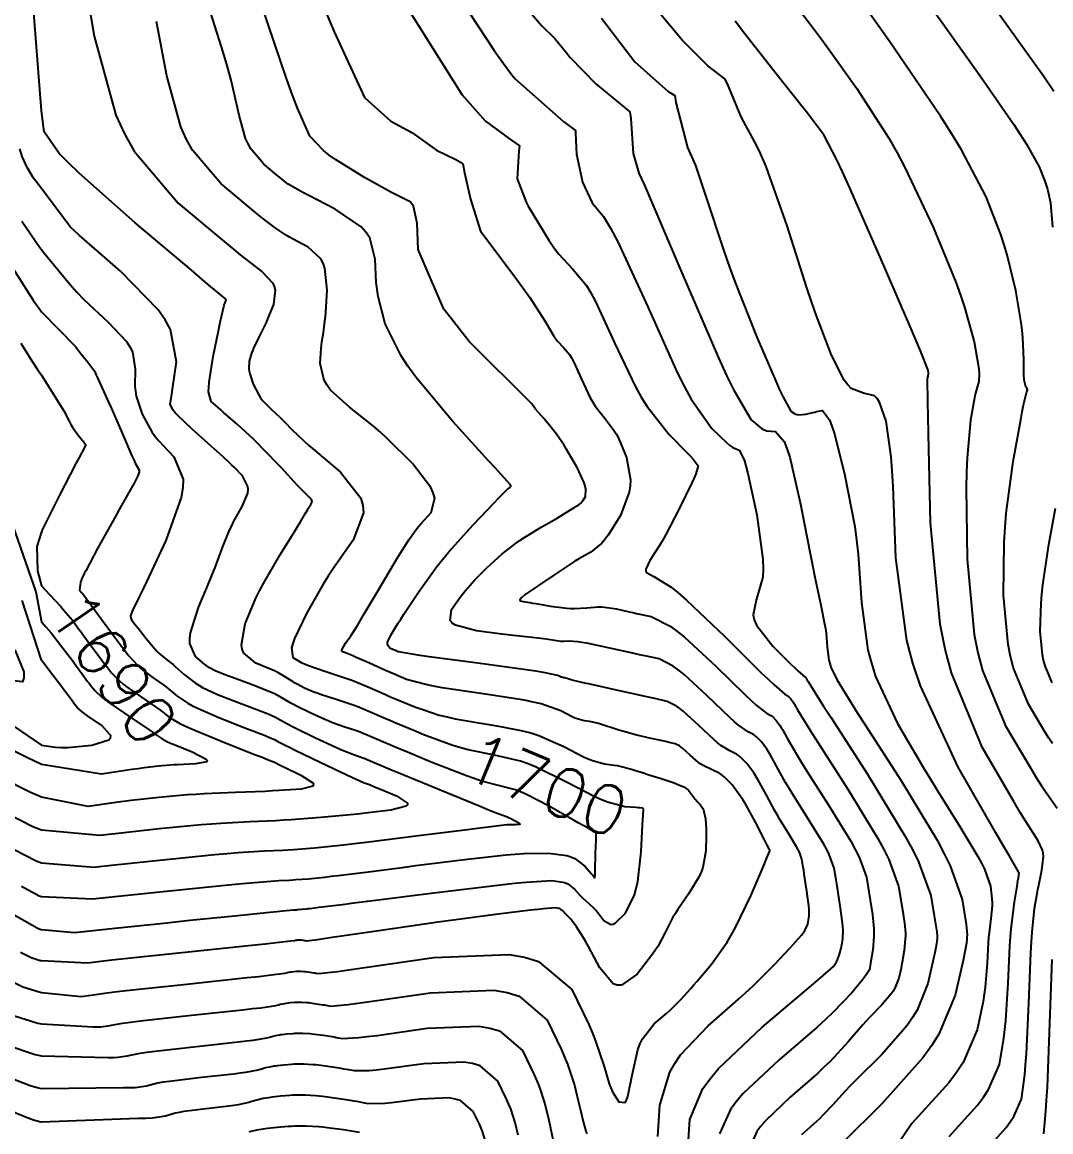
# Model space of a CAD drawing. Header units: metres. Extents: x 837476 to 838477, y 1189012 to 1191014.
# Drawn here: x 837998.5 to 838078.3, y 1190123.7 to 1190209.8 of the extents above; entities that cross this region are included whole.
import ezdxf

# ---------------------------------------------------------------- set-up
doc = ezdxf.new("R2010")
doc.units = ezdxf.units.M
doc.header["$LTSCALE"] = 0.3
doc.layers.add('COTAS 10', color=1, linetype='Continuous')
doc.layers.add('COTAS INT', color=252, linetype='Continuous')
doc.styles.get("Standard").update_dxf_attribs({"font": 'simplex.shx'})

msp = doc.modelspace()

# ---------------------------------------------------------------- linework, layer by layer
at = {"layer": 'COTAS 10'}
for points in [[(838020.323, 1190214.755), (838022.708, 1190208.994), (838025.063, 1190203.902), (838027.114, 1190202.077), (838028.735, 1190201.202), (838030.655, 1190199.838), (838032.169, 1190199.113), (838032.695, 1190198.784), (838032.827, 1190198.06), (838033.288, 1190196.018), (838034.071, 1190193.547), (838034.431, 1190193.068), (838036.895, 1190189.796), (838037.429, 1190189.057), (838037.899, 1190188.39), (838039.057, 1190186.585), (838039.731, 1190185.458), (838039.894, 1190185.218), (838040.048, 1190185.009), (838040.519, 1190184.516), (838040.979, 1190183.966), (838041.125, 1190183.722), (838041.279, 1190183.437), (838041.904, 1190182.074), (838042.591, 1190180.624), (838042.785, 1190180.285), (838042.98, 1190179.972), (838043.697, 1190179.064), (838044.403, 1190178.144), (838044.591, 1190177.824), (838044.775, 1190177.474), (838045.413, 1190175.974), (838045.715, 1190174.262), (838045.687, 1190173.779), (838045.611, 1190173.291), (838044.934, 1190171.5), (838043.978, 1190169.957), (838043.726, 1190169.627), (838043.479, 1190169.338), (838042.633, 1190168.647), (838041.699, 1190168.119), (838041.397, 1190167.934), (838041.077, 1190167.731), (838039.763, 1190166.859), (838038.583, 1190166.054), (838038.347, 1190165.895), (838038.15, 1190165.762), (838037.767, 1190165.511), (838037.614, 1190165.409), (838037.562, 1190165.37), (838037.507, 1190165.327), (838037.275, 1190165.134), (838037.133, 1190164.947), (838037.135, 1190164.909), (838037.154, 1190164.876), (838037.371, 1190164.804), (838037.901, 1190164.73), (838038.118, 1190164.696), (838038.366, 1190164.656), (838039.512, 1190164.462), (838040.761, 1190164.3), (838041.074, 1190164.281), (838041.371, 1190164.272), (838042.325, 1190164.334), (838043.199, 1190164.4), (838043.447, 1190164.395), (838043.697, 1190164.379), (838044.62, 1190164.238), (838045.603, 1190164.022), (838045.891, 1190163.959), (838046.186, 1190163.894), (838047.31, 1190163.65), (838048.792, 1190162.907), (838049.313, 1190162.528), (838049.882, 1190162.074), (838052.336, 1190159.809), (838054.621, 1190157.574), (838055.083, 1190157.138), (838055.471, 1190156.782), (838056.257, 1190156.159), (838056.558, 1190156.009), (838056.64, 1190155.952), (838056.721, 1190155.888), (838057.011, 1190155.598), (838057.315, 1190155.183), (838057.406, 1190155.041), (838057.5, 1190154.885), (838057.862, 1190154.224), (838058.583, 1190152.985), (838058.903, 1190152.465), (838059.276, 1190151.87), (838061.057, 1190149.082), (838062.802, 1190146.216), (838063.151, 1190145.571), (838063.443, 1190144.99), (838064.013, 1190143.428), (838064.202, 1190142.289), (838064.304, 1190141.661), (838064.481, 1190140.533), (838064.59, 1190139.427), (838064.598, 1190139.128), (838064.596, 1190138.831), (838064.505, 1190137.783), (838064.371, 1190136.92), (838064.341, 1190136.739), (838064.315, 1190136.584), (838064.244, 1190136.236), (838064.007, 1190135.853), (838063.874, 1190135.676), (838063.713, 1190135.469), (838062.891, 1190134.462), (838061.411, 1190132.932), (838060.835, 1190132.394), (838060.187, 1190131.806), (838057.247, 1190129.271), (838054.464, 1190126.651), (838053.915, 1190126.01), (838053.462, 1190125.405), (838052.625, 1190123.528)], [(837997.883, 1190140.514), (837999.247, 1190139.746), (837999.538, 1190139.575), (837999.605, 1190139.537), (837999.665, 1190139.503), (837999.834, 1190139.416), (837999.979, 1190139.37), (838000, 1190139.366), (838002.56, 1190139.146), (838005.712, 1190139.478), (838009.514, 1190139.875), (838011.525, 1190140.085), (838014.988, 1190140.445), (838017.728, 1190140.726), (838018.271, 1190140.781), (838018.719, 1190140.825), (838019.556, 1190140.899), (838019.79, 1190140.909), (838019.859, 1190140.913), (838019.929, 1190140.918), (838020.195, 1190140.938), (838020.568, 1190140.975), (838020.705, 1190140.991), (838020.856, 1190141.009), (838021.526, 1190141.093), (838023.359, 1190141.325), (838024.245, 1190141.437), (838025.293, 1190141.569), (838030.444, 1190142.217), (838035.633, 1190142.84), (838036.706, 1190142.956), (838037.622, 1190143.047), (838039.614, 1190143.173), (838040.467, 1190143.051), (838040.665, 1190142.986), (838040.845, 1190142.908), (838041.356, 1190142.513), (838041.767, 1190142.052), (838041.884, 1190141.932), (838042.004, 1190141.816), (838042.448, 1190141.421), (838042.907, 1190140.988), (838043.037, 1190140.847), (838043.167, 1190140.698), (838043.643, 1190140.082), (838044.193, 1190139.758), (838044.369, 1190139.793), (838044.556, 1190139.881), (838045.317, 1190140.646), (838046.01, 1190142.054), (838046.154, 1190142.547), (838046.276, 1190143.085), (838046.543, 1190145.402), (838046.648, 1190147.502), (838046.668, 1190147.903), (838046.683, 1190148.226), (838046.708, 1190148.742), (838046.706, 1190148.749), (838046.705, 1190148.751), (838046.696, 1190148.76), (838046.686, 1190148.767), (838046.683, 1190148.769), (838046.679, 1190148.771), (838046.663, 1190148.777), (838046.439, 1190148.799), (838046.304, 1190148.81), (838046.138, 1190148.825), (838045.274, 1190148.897), (838043.931, 1190149.243), (838043.462, 1190149.429), (838042.952, 1190149.655), (838040.758, 1190150.798), (838038.397, 1190151.973), (838037.781, 1190152.219), (838037.181, 1190152.43), (838035.149, 1190152.906), (838033.128, 1190153.303), (838032.535, 1190153.465), (838031.926, 1190153.649), (838029.607, 1190154.502), (838029.075, 1190154.724), (838027.502, 1190155.379), (838027.028, 1190155.579), (838026.602, 1190155.76), (838025.458, 1190156.258), (838024.542, 1190156.637), (838024.259, 1190156.743), (838023.963, 1190156.849), (838022.791, 1190157.236), (838021.664, 1190157.606), (838021.397, 1190157.701), (838021.149, 1190157.794), (838020.419, 1190158.102), (838019.835, 1190158.404), (838019.68, 1190158.493), (838019.529, 1190158.583), (838019.006, 1190158.928), (838018.338, 1190159.314), (838018.095, 1190159.43), (838017.827, 1190159.551), (838016.647, 1190160.022), (838015.701, 1190160.796), (838015.58, 1190161.108), (838015.52, 1190161.462), (838015.812, 1190163.092), (838016.643, 1190165.066), (838016.923, 1190165.637), (838017.225, 1190166.218), (838018.494, 1190168.406), (838019.66, 1190170.279), (838019.896, 1190170.662), (838020.095, 1190170.987), (838020.5, 1190171.669), (838020.662, 1190171.952), (838020.707, 1190172.025), (838020.752, 1190172.096), (838020.916, 1190172.333), (838021, 1190172.552), (838020.995, 1190172.611), (838020.978, 1190172.67), (838020.815, 1190172.876), (838020.33, 1190173.352), (838020.111, 1190173.581), (838019.854, 1190173.851), (838018.62, 1190175.174), (838017.196, 1190176.666), (838016.82, 1190177.042), (838016.452, 1190177.402), (838015.189, 1190178.569), (838014.143, 1190179.488), (838013.913, 1190179.691), (838013.707, 1190179.872), (838013.177, 1190180.343), (838012.98, 1190181.074), (838012.984, 1190181.419), (838013.014, 1190181.826), (838013.336, 1190183.812), (838013.747, 1190185.81), (838013.833, 1190186.225), (838013.907, 1190186.58), (838014.074, 1190187.363), (838014.152, 1190187.691), (838014.17, 1190187.759), (838014.186, 1190187.817), (838014.23, 1190187.945), (838014.264, 1190188.014), (838014.282, 1190188.056), (838014.315, 1190188.138), (838014.326, 1190188.219), (838014.32, 1190188.24), (838014.311, 1190188.26), (838014.25, 1190188.325), (838013.13, 1190189.263), (838012.453, 1190189.833), (838011.617, 1190190.537), (838007.276, 1190194.201), (838002.92, 1190198.044), (838002.075, 1190198.86), (838001.387, 1190199.57), (838000.205, 1190201.24), (838000, 1190202.89), (837999.317, 1190211.863)], [(838070.437, 1190123.315), (838072.635, 1190125.751), (838073.091, 1190126.368), (838073.48, 1190126.962), (838074.331, 1190128.899), (838074.689, 1190130.948), (838074.766, 1190131.611), (838074.835, 1190132.316), (838075.004, 1190135.211), (838075.148, 1190138.1), (838075.2, 1190138.802), (838075.257, 1190139.461), (838075.507, 1190141.489), (838075.735, 1190142.901), (838075.778, 1190143.172), (838075.813, 1190143.391), (838075.866, 1190143.75), (838075.857, 1190143.775), (838075.847, 1190143.795), (838075.819, 1190143.84), (838075.083, 1190145.116), (838074.63, 1190145.901), (838074.07, 1190146.875), (838071.148, 1190151.953), (838068.201, 1190158.278), (838067.624, 1190160.038), (838067.152, 1190161.801), (838066.31, 1190168.199), (838066.094, 1190173.732), (838066.016, 1190174.95), (838065.93, 1190176.031), (838065.554, 1190178.802), (838065.025, 1190180.283), (838064.843, 1190180.551), (838064.645, 1190180.758), (838063.801, 1190180.99), (838062.841, 1190181.338), (838062.571, 1190181.617), (838062.298, 1190181.976), (838061.297, 1190183.93), (838060.152, 1190186.97), (838059.789, 1190188.013), (838059.406, 1190189.143), (838057.858, 1190193.951), (838056.234, 1190198.568), (838055.803, 1190199.578), (838055.55, 1190200.114), (838054.288, 1190202.408), (838053.234, 1190204.977), (838053.037, 1190205.372), (838051.72, 1190206.36), (838049.746, 1190208.336), (838046.954, 1190211.705)], [(838078.568, 1190204.391), (838077.75, 1190205.563), (838073.674, 1190211.261)], [(837997.76, 1190170.774), (837999.561, 1190165.558), (838000, 1190163.247), (838000.35, 1190162.86), (838000.553, 1190162.62), (838000.759, 1190162.373), (838001.511, 1190161.415), (838002.223, 1190160.468), (838002.402, 1190160.228), (838002.574, 1190159.997), (838003.13, 1190159.244), (838003.591, 1190158.619), (838003.704, 1190158.469), (838003.809, 1190158.329), (838004.135, 1190157.906), (838004.724, 1190157.376), (838004.996, 1190157.168), (838005.315, 1190156.934), (838006.861, 1190155.867), (838008.374, 1190154.849), (838008.672, 1190154.646), (838008.918, 1190154.477), (838009.371, 1190154.151), (838009.797, 1190153.934), (838010.025, 1190153.834), (838010.301, 1190153.716), (838011.697, 1190153.147), (838012.776, 1190152.588), (838012.852, 1190152.477), (838012.831, 1190152.386), (838011.951, 1190152.213), (838010.594, 1190152.159), (838010.273, 1190152.143), (838009.975, 1190152.125), (838009.094, 1190152.055), (838007.971, 1190151.912), (838007.521, 1190151.849), (838007.01, 1190151.775), (838004.662, 1190151.423), (838000, 1190152.184), (837998.868, 1190152.71), (837996.403, 1190153.939)], [(838037.008, 1190123.408), (838036.769, 1190124.403), (838036.421, 1190125.453), (838036.283, 1190125.792), (838036.128, 1190126.15), (838035.418, 1190127.618), (838034.034, 1190128.799), (838033.454, 1190128.977), (838032.788, 1190129.09), (838029.67, 1190128.964), (838026.61, 1190128.544), (838025.98, 1190128.473), (838025.445, 1190128.421), (838024.296, 1190128.399), (838023.68, 1190128.513), (838023.48, 1190128.547), (838023.268, 1190128.583), (838022.398, 1190128.721), (838021.509, 1190128.841), (838021.285, 1190128.865), (838021.07, 1190128.885), (838020.374, 1190128.924), (838019.75, 1190128.922), (838019.58, 1190128.917), (838019.412, 1190128.909), (838018.816, 1190128.861), (838018.289, 1190128.799), (838018.164, 1190128.782), (838018.047, 1190128.765), (838017.703, 1190128.705), (838017.388, 1190128.631), (838017.291, 1190128.605), (838017.189, 1190128.577), (838016.783, 1190128.456), (838015.849, 1190128.286), (838015.414, 1190128.227), (838014.901, 1190128.162), (838012.414, 1190127.885), (838009.942, 1190127.594), (838009.44, 1190127.52), (838009.016, 1190127.45), (838008.146, 1190127.224), (838007.271, 1190127.095), (838006.845, 1190127.086), (838006.339, 1190127.088), (838000, 1190127.017), (837999.772, 1190127.067), (837999.134, 1190127.242), (837996.65, 1190128.192)]]:
    msp.add_lwpolyline(points, dxfattribs=at)
at = {"layer": 'COTAS INT'}
for points in [[(838003.131, 1190214.328), (838004.1, 1190208.666), (838005.779, 1190202.551), (838006.441, 1190201.096), (838007.189, 1190199.743), (838010.603, 1190195.717), (838014.019, 1190192.86), (838014.769, 1190192.245), (838015.434, 1190191.705), (838017.127, 1190190.392), (838017.954, 1190189.508), (838018.073, 1190189.239), (838018.145, 1190188.959), (838018.007, 1190187.863), (838017.557, 1190186.756), (838017.432, 1190186.469), (838017.308, 1190186.192), (838016.857, 1190185.262), (838016.47, 1190184.457), (838016.386, 1190184.257), (838016.312, 1190184.068), (838016.126, 1190183.469), (838016.101, 1190182.869), (838016.127, 1190182.679), (838016.168, 1190182.479), (838016.436, 1190181.668), (838016.869, 1190180.837), (838017.014, 1190180.624), (838017.17, 1190180.419), (838017.822, 1190179.737), (838018.514, 1190179.107), (838018.695, 1190178.934), (838018.871, 1190178.762), (838019.469, 1190178.144), (838020.387, 1190177.265), (838020.765, 1190176.927), (838021.197, 1190176.549), (838023.204, 1190174.846), (838024.788, 1190172.84), (838024.953, 1190172.272), (838025, 1190171.699), (838024.182, 1190169.581), (838022.658, 1190167.396), (838022.26, 1190166.78), (838021.872, 1190166.16), (838020.559, 1190163.88), (838019.639, 1190161.951), (838019.5, 1190161.552), (838019.412, 1190161.212), (838019.509, 1190160.471), (838020.16, 1190160.087), (838020.42, 1190159.971), (838020.715, 1190159.851), (838022.072, 1190159.386), (838023.555, 1190158.896), (838023.93, 1190158.761), (838024.29, 1190158.626), (838025.461, 1190158.142), (838026.65, 1190157.617), (838027.022, 1190157.458), (838027.411, 1190157.292), (838028.97, 1190156.639), (838029.756, 1190156.379), (838030.872, 1190156.009), (838031.478, 1190155.857), (838032.119, 1190155.714), (838034.719, 1190155.282), (838035.629, 1190155.113), (838037.329, 1190154.794), (838037.975, 1190154.617), (838038.589, 1190154.421), (838040.53, 1190153.561), (838042.065, 1190152.762), (838042.423, 1190152.604), (838042.75, 1190152.473), (838043.69, 1190152.231), (838044.451, 1190152.133), (838044.665, 1190152.093), (838044.882, 1190152.048), (838045.678, 1190151.837), (838046.54, 1190151.571), (838046.797, 1190151.49), (838047.062, 1190151.406), (838048.088, 1190151.078), (838049.014, 1190150.768), (838049.216, 1190150.696), (838049.395, 1190150.629), (838049.846, 1190150.436), (838050.128, 1190150.243), (838050.201, 1190150.177), (838050.272, 1190150.105), (838050.509, 1190149.796), (838050.736, 1190149.474), (838050.801, 1190149.393), (838050.866, 1190149.317), (838051.107, 1190149.071), (838051.322, 1190148.766), (838051.37, 1190148.652), (838051.414, 1190148.525), (838051.531, 1190147.958), (838051.588, 1190147.182), (838051.593, 1190146.923), (838051.594, 1190146.645), (838051.559, 1190145.482), (838051.318, 1190144.191), (838051.189, 1190143.833), (838051.032, 1190143.474), (838050.241, 1190142.175), (838049.375, 1190140.926), (838049.171, 1190140.598), (838048.982, 1190140.278), (838048.431, 1190139.19), (838047.82, 1190138.056), (838047.594, 1190137.707), (838047.342, 1190137.344), (838046.228, 1190135.909), (838045.007, 1190135.052), (838044.688, 1190135.053), (838044.377, 1190135.158), (838043.326, 1190136.397), (838042.444, 1190138.049), (838042.24, 1190138.414), (838042.054, 1190138.739), (838041.528, 1190139.577), (838041.168, 1190140.064), (838041.086, 1190140.168), (838041.012, 1190140.258), (838040.81, 1190140.47), (838040.663, 1190140.601), (838040.624, 1190140.64), (838040.585, 1190140.68), (838040.449, 1190140.832), (838040.28, 1190140.963), (838040.22, 1190140.989), (838040.155, 1190141.01), (838039.872, 1190141.05), (838038.967, 1190140.978), (838038.509, 1190140.928), (838037.961, 1190140.866), (838035.232, 1190140.532), (838031.774, 1190140.079), (838030.765, 1190139.94), (838029.734, 1190139.796), (838025.827, 1190139.229), (838022.555, 1190138.746), (838021.925, 1190138.655), (838021.414, 1190138.583), (838020.564, 1190138.476), (838020.483, 1190138.491), (838020.457, 1190138.495), (838020.429, 1190138.5), (838020.315, 1190138.518), (838020.198, 1190138.534), (838020.169, 1190138.537), (838020.141, 1190138.54), (838020.049, 1190138.545), (838019.967, 1190138.545), (838019.923, 1190138.543), (838019.845, 1190138.537), (838019.775, 1190138.528), (838019.743, 1190138.524), (838019.698, 1190138.516), (838019.657, 1190138.506), (838019.644, 1190138.503), (838019.631, 1190138.499), (838019.577, 1190138.483), (838018.212, 1190138.331), (838017.371, 1190138.242), (838016.33, 1190138.131), (838010.899, 1190137.561), (838005.461, 1190136.984), (838004.415, 1190136.87), (838003.568, 1190136.774), (838000, 1190136.93), (837999.897, 1190136.948), (837999.197, 1190137.171), (837998.378, 1190137.591)], [(838078.443, 1190153.792), (838078.168, 1190154.224), (838077.87, 1190154.705), (838076.601, 1190156.851), (838075.44, 1190159.647), (838075.209, 1190160.538), (838075.017, 1190161.48), (838074.654, 1190165.302), (838074.705, 1190169.419), (838074.774, 1190170.545), (838074.868, 1190171.667), (838075.406, 1190175.67), (838075.989, 1190178.902), (838076.11, 1190179.537), (838076.214, 1190180.06), (838076.446, 1190181.01), (838076.511, 1190181.212), (838076.509, 1190181.264), (838076.5, 1190181.314), (838076.394, 1190181.477), (838076.272, 1190181.889), (838076.251, 1190182.096), (838076.236, 1190182.342), (838076.231, 1190183.567), (838076.156, 1190185.294), (838076.098, 1190185.857), (838076.022, 1190186.458), (838075.613, 1190188.935), (838074.947, 1190191.704), (838074.709, 1190192.488), (838074.448, 1190193.28), (838073.315, 1190196.203), (838071.388, 1190199.857), (838070.627, 1190201.109), (838069.767, 1190202.465), (838065.839, 1190208.231), (838062.072, 1190213.527)], [(838047.84, 1190123.318), (838047.994, 1190125.743), (838048.775, 1190128.312), (838049.146, 1190128.988), (838049.585, 1190129.65), (838051.727, 1190131.913), (838054.088, 1190133.957), (838054.664, 1190134.481), (838055.206, 1190134.987), (838056.882, 1190136.659), (838058.091, 1190137.953), (838058.338, 1190138.22), (838058.548, 1190138.448), (838058.99, 1190138.94), (838059.183, 1190139.213), (838059.236, 1190139.302), (838059.289, 1190139.397), (838059.477, 1190139.789), (838059.579, 1190140.442), (838059.578, 1190140.701), (838059.564, 1190140.995), (838059.405, 1190142.341), (838059.198, 1190143.678), (838059.153, 1190143.966), (838059.113, 1190144.219), (838059.013, 1190144.838), (838058.819, 1190145.367), (838058.721, 1190145.564), (838058.602, 1190145.782), (838058.011, 1190146.753), (838057.302, 1190147.904), (838057.109, 1190148.236), (838056.917, 1190148.573), (838056.238, 1190149.84), (838055.602, 1190151.003), (838055.437, 1190151.276), (838055.277, 1190151.528), (838054.742, 1190152.256), (838054.233, 1190152.766), (838054.089, 1190152.879), (838053.945, 1190152.98), (838053.417, 1190153.243), (838052.722, 1190153.654), (838052.473, 1190153.849), (838052.2, 1190154.078), (838051.008, 1190155.196), (838049.809, 1190156.302), (838049.531, 1190156.524), (838049.277, 1190156.709), (838048.553, 1190157.072), (838047.604, 1190157.28), (838047.208, 1190157.367), (838046.753, 1190157.467), (838044.629, 1190157.937), (838042.58, 1190158.394), (838042.173, 1190158.486), (838041.835, 1190158.564), (838041.193, 1190158.721), (838041.018, 1190158.777), (838040.974, 1190158.791), (838040.933, 1190158.804), (838040.804, 1190158.844), (838040.691, 1190158.874), (838040.661, 1190158.88), (838040.63, 1190158.886), (838040.523, 1190158.9), (838040.39, 1190158.934), (838040.343, 1190158.952), (838040.292, 1190158.975), (838040.075, 1190159.088), (838038.973, 1190159.318), (838038.365, 1190159.413), (838037.625, 1190159.523), (838033.859, 1190160.035), (838030.1, 1190160.537), (838029.366, 1190160.64), (838028.764, 1190160.727), (838027.695, 1190160.912), (838027.47, 1190161.008), (838027.4, 1190161.038), (838027.327, 1190161.071), (838027.032, 1190161.202), (838026.852, 1190161.443), (838026.85, 1190161.545), (838026.869, 1190161.662), (838027.11, 1190162.21), (838027.668, 1190163.114), (838027.886, 1190163.455), (838028.132, 1190163.835), (838029.251, 1190165.536), (838030.695, 1190167.528), (838031.146, 1190168.093), (838031.619, 1190168.663), (838033.51, 1190170.766), (838035.156, 1190172.494), (838035.473, 1190172.827), (838035.73, 1190173.096), (838036.161, 1190173.542), (838036.214, 1190173.582), (838036.234, 1190173.595), (838036.255, 1190173.609), (838036.351, 1190173.666), (838036.426, 1190173.735), (838036.434, 1190173.756), (838036.437, 1190173.778), (838036.402, 1190173.866), (838035.674, 1190174.676), (838035.24, 1190175.153), (838034.706, 1190175.741), (838031.936, 1190178.779), (838029.044, 1190182.227), (838028.433, 1190183.073), (838027.904, 1190183.872), (838026.677, 1190186.368), (838026.138, 1190188.469), (838026.043, 1190189.02), (838025.971, 1190189.557), (838025.907, 1190191.384), (838025.484, 1190193.035), (838025.187, 1190193.46), (838024.811, 1190193.872), (838022.802, 1190195.247), (838020.711, 1190196.328), (838020.283, 1190196.555), (838019.922, 1190196.751), (838019.161, 1190197.194), (838018.667, 1190197.578), (838018.472, 1190197.735), (838018.253, 1190197.915), (838017.256, 1190198.749), (838016.259, 1190199.925), (838016.04, 1190200.32), (838015.847, 1190200.745), (838015.357, 1190202.531), (838014.718, 1190205.27), (838014.431, 1190206.296), (838014.096, 1190207.438), (838012.49, 1190212.531)], [(838031.911, 1190212.486), (838035.13, 1190207.562), (838035.849, 1190206.539), (838036.494, 1190205.664), (838036.767, 1190205.355), (838040.53, 1190202.013), (838041.451, 1190201.354), (838041.451, 1190201.157), (838041.517, 1190199.51), (838041.978, 1190197.336), (838042.745, 1190195.737), (838043.624, 1190194.686), (838044.165, 1190193.78), (838044.736, 1190192.725), (838047.049, 1190187.679), (838049.336, 1190182.571), (838049.891, 1190181.477), (838050.412, 1190180.521), (838052.012, 1190178.227), (838053.177, 1190177.124), (838053.424, 1190176.92), (838053.639, 1190176.759), (838054.145, 1190176.543), (838054.532, 1190175.818), (838054.672, 1190175.336), (838054.827, 1190174.733), (838055.506, 1190171.538), (838055.976, 1190168.11), (838055.998, 1190167.359), (838055.974, 1190166.695), (838055.499, 1190165.014), (838055.218, 1190163.771), (838055.316, 1190163.383), (838055.49, 1190162.976), (838056.755, 1190161.346), (838058.186, 1190159.931), (838058.465, 1190159.658), (838058.694, 1190159.438), (838059.098, 1190159.074), (838059.171, 1190159.038), (838059.19, 1190159.024), (838059.21, 1190159.009), (838059.28, 1190158.939), (838059.353, 1190158.839), (838059.375, 1190158.805), (838059.397, 1190158.767), (838059.485, 1190158.608), (838060.249, 1190157.396), (838060.698, 1190156.695), (838061.25, 1190155.835), (838064.103, 1190151.411), (838067.001, 1190146.65), (838067.582, 1190145.578), (838068.066, 1190144.613), (838069.014, 1190142.018), (838069.28, 1190140.43), (838069.382, 1190139.818), (838069.484, 1190139.195), (838069.511, 1190138.863), (838069.51, 1190138.765), (838069.507, 1190138.663), (838069.467, 1190138.272), (838069.325, 1190137.55), (838069.257, 1190137.24), (838069.177, 1190136.882), (838068.786, 1190135.189), (838067.95, 1190133.126), (838067.589, 1190132.534), (838067.172, 1190131.933), (838065.2, 1190129.687), (838063.197, 1190127.685), (838062.76, 1190127.237), (838062.374, 1190126.836), (838061.406, 1190125.775), (838060.647, 1190124.958), (838060.393, 1190124.71), (838060.12, 1190124.453), (838058.976, 1190123.449)], [(838050.185, 1190122.678), (838050.309, 1190124.635), (838051.335, 1190127.041), (838051.884, 1190127.796), (838052.548, 1190128.59), (838055.903, 1190131.779), (838059.251, 1190134.598), (838059.911, 1190135.158), (838060.455, 1190135.623), (838061.457, 1190136.508), (838061.68, 1190136.813), (838061.734, 1190136.912), (838061.784, 1190137.019), (838061.937, 1190137.457), (838062.056, 1190137.934), (838062.085, 1190138.065), (838062.112, 1190138.195), (838062.193, 1190138.66), (838062.202, 1190139.33), (838062.184, 1190139.589), (838062.156, 1190139.881), (838061.979, 1190141.202), (838061.764, 1190142.582), (838061.712, 1190142.912), (838061.663, 1190143.218), (838061.513, 1190144.133), (838061.131, 1190145.178), (838060.936, 1190145.567), (838060.702, 1190145.999), (838059.534, 1190147.918), (838058.289, 1190149.887), (838058.006, 1190150.351), (838057.75, 1190150.779), (838057.05, 1190152.032), (838056.551, 1190152.944), (838056.421, 1190153.158), (838056.296, 1190153.355), (838055.876, 1190153.927), (838055.477, 1190154.327), (838055.365, 1190154.415), (838055.252, 1190154.495), (838054.837, 1190154.701), (838054.097, 1190155.218), (838053.778, 1190155.493), (838053.41, 1190155.826), (838051.672, 1190157.502), (838049.846, 1190159.188), (838049.422, 1190159.526), (838049.034, 1190159.808), (838047.932, 1190160.361), (838046.814, 1190160.605), (838046.417, 1190160.692), (838045.983, 1190160.788), (838044.097, 1190161.204), (838042.314, 1190161.573), (838041.944, 1190161.639), (838041.628, 1190161.689), (838040.933, 1190161.739), (838040.55, 1190161.714), (838040.431, 1190161.717), (838040.305, 1190161.725), (838039.804, 1190161.79), (838039.176, 1190161.886), (838038.971, 1190161.913), (838038.752, 1190161.941), (838037.848, 1190162.043), (838036.618, 1190162.185), (838036.195, 1190162.236), (838035.735, 1190162.294), (838033.771, 1190162.547), (838032.133, 1190162.976), (838031.878, 1190163.145), (838031.709, 1190163.335), (838031.816, 1190164.2), (838032.497, 1190165.161), (838032.691, 1190165.411), (838032.887, 1190165.654), (838033.612, 1190166.476), (838034.387, 1190167.256), (838034.614, 1190167.474), (838034.846, 1190167.692), (838035.732, 1190168.485), (838036.76, 1190169.29), (838037.083, 1190169.516), (838037.422, 1190169.743), (838038.785, 1190170.575), (838040.029, 1190171.293), (838040.294, 1190171.449), (838040.524, 1190171.586), (838041.068, 1190171.926), (838041.359, 1190172.119), (838041.431, 1190172.164), (838041.497, 1190172.205), (838041.705, 1190172.322), (838041.892, 1190172.476), (838041.947, 1190172.54), (838042.003, 1190172.613), (838042.215, 1190172.955), (838042.253, 1190173.537), (838042.199, 1190173.762), (838042.118, 1190174.014), (838041.591, 1190175.153), (838040.911, 1190176.361), (838040.732, 1190176.656), (838040.558, 1190176.935), (838039.963, 1190177.798), (838039.368, 1190178.555), (838039.194, 1190178.766), (838039.016, 1190178.978), (838038.336, 1190179.748), (838038.047, 1190180.141), (838033.192, 1190184.975), (838031.217, 1190187.483), (838030.077, 1190190.143), (838029.241, 1190192.12), (838029.165, 1190194.172), (838028.877, 1190195.491), (838028.614, 1190195.82), (838027.166, 1190196.545), (838025.08, 1190197.7), (838022.826, 1190199.094), (838022.332, 1190199.452), (838021.898, 1190199.794), (838020.841, 1190200.907), (838019.864, 1190203.087), (838019.481, 1190204.102), (838019.049, 1190205.297), (838017.082, 1190211.101)], [(838058.22, 1190211.467), (838059.844, 1190209.357), (838060.374, 1190208.643), (838060.94, 1190207.872), (838063.278, 1190204.621), (838065.748, 1190200.77), (838066.398, 1190199.622), (838067.033, 1190198.438), (838069.202, 1190193.867), (838070.949, 1190189.579), (838071.318, 1190188.574), (838071.637, 1190187.648), (838072.375, 1190184.962), (838072.68, 1190183.168), (838072.727, 1190182.805), (838072.757, 1190182.5), (838072.729, 1190181.879), (838072.548, 1190181.272), (838072.482, 1190180.976), (838072.409, 1190180.625), (838072.087, 1190178.892), (838071.824, 1190175.963), (838071.787, 1190174.858), (838071.767, 1190173.625), (838071.826, 1190168.108), (838072.381, 1190162.263), (838072.674, 1190160.823), (838073.027, 1190159.461), (838074.803, 1190155.184), (838076.74, 1190151.907), (838077.194, 1190151.175), (838077.612, 1190150.518), (838078.825, 1190148.777)], [(838028.692, 1190210.402), (838032.545, 1190204.277), (838032.628, 1190204.145), (838034.473, 1190202.079), (838036.316, 1190200.695), (838037.106, 1190200.169), (838037.041, 1190199.773), (838036.909, 1190197.6), (838037.614, 1190195.79), (838037.783, 1190195.485), (838039.367, 1190192.833), (838039.751, 1190192.269), (838040.112, 1190191.778), (838041.221, 1190190.619), (838042.302, 1190189.326), (838042.645, 1190188.751), (838043.008, 1190188.081), (838044.476, 1190184.877), (838046.092, 1190181.468), (838046.548, 1190180.669), (838047.007, 1190179.933), (838048.694, 1190177.799), (838050.083, 1190176.375), (838050.354, 1190176.087), (838050.576, 1190175.845), (838050.968, 1190175.351), (838050.787, 1190174.726), (838050.648, 1190174.4), (838050.47, 1190174.009), (838049.507, 1190172.044), (838048.415, 1190169.964), (838048.156, 1190169.5), (838047.916, 1190169.084), (838047.208, 1190167.986), (838046.898, 1190167.323), (838046.91, 1190167.181), (838046.964, 1190167.057), (838047.512, 1190166.76), (838048.854, 1190165.939), (838049.41, 1190165.485), (838050.044, 1190164.932), (838053, 1190162.116), (838055.831, 1190159.321), (838056.388, 1190158.783), (838056.846, 1190158.346), (838057.678, 1190157.617), (838057.864, 1190157.524), (838057.915, 1190157.488), (838057.966, 1190157.448), (838058.145, 1190157.268), (838058.334, 1190157.011), (838058.39, 1190156.923), (838058.449, 1190156.826), (838058.673, 1190156.416), (838059.416, 1190155.19), (838059.801, 1190154.58), (838060.263, 1190153.852), (838062.58, 1190150.247), (838064.901, 1190146.433), (838065.366, 1190145.575), (838065.754, 1190144.802), (838066.513, 1190142.723), (838066.741, 1190141.359), (838066.794, 1190141.037), (838066.843, 1190140.74), (838066.982, 1190139.864), (838067.044, 1190139.102), (838067.043, 1190138.875), (838067.035, 1190138.642), (838066.943, 1190137.743), (838066.795, 1190136.839), (838066.751, 1190136.602), (838066.707, 1190136.371), (838066.538, 1190135.585), (838066.226, 1190134.815), (838066.091, 1190134.594), (838065.936, 1190134.37), (838065.2, 1190133.532), (838064.27, 1190132.567), (838063.992, 1190132.262), (838063.704, 1190131.942), (838062.592, 1190130.649), (838061.193, 1190129.141), (838060.725, 1190128.684), (838060.222, 1190128.211), (838058.111, 1190126.36), (838056.202, 1190124.562), (838055.826, 1190124.123), (838055.515, 1190123.708), (838054.941, 1190122.42)], [(838037.733, 1190210.73), (838038.838, 1190209.479), (838039.833, 1190208.485), (838040.181, 1190208.081), (838040.56, 1190207.622), (838041.028, 1190207.012), (838043.031, 1190204.977), (838045.664, 1190202.803), (838045.73, 1190202.276), (838045.927, 1190199.576), (838046.361, 1190198.055), (838046.767, 1190197.155), (838049.621, 1190190.482), (838052.542, 1190183.713), (838053.172, 1190182.347), (838053.725, 1190181.203), (838055.078, 1190178.908), (838055.884, 1190178.249), (838056.092, 1190178.136), (838056.294, 1190178.054), (838056.966, 1190178.007), (838057.646, 1190177.235), (838057.852, 1190176.695), (838058.065, 1190176.014), (838058.899, 1190172.377), (838059.68, 1190168.403), (838059.859, 1190167.508), (838060.023, 1190166.704), (838060.484, 1190164.544), (838060.777, 1190163.082), (838060.835, 1190162.718), (838060.883, 1190162.371), (838060.974, 1190161.265), (838061.104, 1190160.278), (838061.177, 1190160.006), (838061.266, 1190159.734), (838061.721, 1190158.758), (838062.829, 1190156.956), (838063.33, 1190156.165), (838063.915, 1190155.246), (838066.729, 1190150.868), (838069.499, 1190146.296), (838070.056, 1190145.254), (838070.522, 1190144.31), (838071.447, 1190141.71), (838071.708, 1190140.094), (838071.755, 1190139.77), (838071.791, 1190139.5), (838071.833, 1190138.97), (838071.807, 1190138.761), (838071.801, 1190138.693), (838071.796, 1190138.62), (838071.781, 1190138.322), (838071.64, 1190137.502), (838071.556, 1190137.1), (838071.452, 1190136.623), (838070.911, 1190134.268), (838069.628, 1190131.242), (838069.056, 1190130.342), (838068.389, 1190129.415), (838065.201, 1190125.841), (838062.124, 1190122.802)], [(838069.15, 1190210.76), (838069.934, 1190209.664), (838072.893, 1190205.507), (838075.45, 1190201.815), (838075.98, 1190201.012), (838076.433, 1190200.304), (838077.429, 1190198.54), (838077.865, 1190197.415), (838077.965, 1190197.111), (838078.056, 1190196.809), (838078.313, 1190195.744), (838078.45, 1190193.857)], [(837997.092, 1190135.68), (837998.561, 1190134.926), (837999.816, 1190134.526), (838000, 1190134.493), (838003.081, 1190134.188), (838003.272, 1190134.192), (838003.666, 1190134.25), (838004.93, 1190134.443), (838005.671, 1190134.532), (838006.581, 1190134.637), (838011.278, 1190135.142), (838015.973, 1190135.639), (838016.882, 1190135.738), (838017.621, 1190135.82), (838018.879, 1190135.977), (838019.02, 1190136.019), (838019.056, 1190136.028), (838019.09, 1190136.037), (838019.199, 1190136.063), (838019.319, 1190136.084), (838019.36, 1190136.09), (838019.404, 1190136.096), (838019.587, 1190136.118), (838019.795, 1190136.134), (838019.854, 1190136.137), (838019.913, 1190136.139), (838020.13, 1190136.14), (838020.373, 1190136.126), (838020.448, 1190136.119), (838020.526, 1190136.111), (838020.836, 1190136.069), (838021.139, 1190136.021), (838021.213, 1190136.008), (838021.283, 1190135.996), (838021.497, 1190135.957), (838022.985, 1190136.127), (838023.857, 1190136.247), (838024.929, 1190136.398), (838030.461, 1190137.21), (838036.258, 1190137.446), (838037.497, 1190137.235), (838038.576, 1190136.903), (838041.15, 1190134.708), (838042.466, 1190131.994), (838042.753, 1190131.336), (838043.005, 1190130.719), (838043.637, 1190128.829), (838044.067, 1190127.406), (838044.194, 1190127.084), (838044.323, 1190126.792), (838044.817, 1190126), (838045.285, 1190125.961), (838045.399, 1190126.144), (838045.507, 1190126.412), (838045.836, 1190128.081), (838046.273, 1190130.039), (838046.447, 1190130.489), (838046.645, 1190130.899), (838047.552, 1190132.047), (838048.52, 1190132.885), (838048.756, 1190133.1), (838048.978, 1190133.307), (838049.665, 1190133.993), (838050.385, 1190134.792), (838050.627, 1190135.071), (838050.888, 1190135.375), (838051.988, 1190136.679), (838053.199, 1190138.386), (838053.531, 1190138.944), (838053.861, 1190139.539), (838055.039, 1190141.993), (838055.977, 1190144.167), (838056.155, 1190144.585), (838056.298, 1190144.923), (838056.522, 1190145.481), (838056.517, 1190145.514), (838056.516, 1190145.521), (838056.515, 1190145.527), (838056.513, 1190145.542), (838056.508, 1190145.555), (838056.502, 1190145.565), (838056.488, 1190145.589), (838056.315, 1190145.921), (838056.212, 1190146.121), (838056.085, 1190146.368), (838055.427, 1190147.648), (838054.653, 1190149.062), (838054.453, 1190149.394), (838054.258, 1190149.7), (838053.607, 1190150.586), (838052.988, 1190151.205), (838052.814, 1190151.343), (838052.639, 1190151.466), (838051.997, 1190151.785), (838051.348, 1190152.09), (838051.168, 1190152.204), (838050.989, 1190152.33), (838050.344, 1190152.889), (838049.773, 1190153.416), (838049.641, 1190153.522), (838049.519, 1190153.61), (838049.174, 1190153.783), (838048.722, 1190153.882), (838048.533, 1190153.924), (838048.317, 1190153.971), (838047.305, 1190154.195), (838046.197, 1190154.455), (838045.92, 1190154.526), (838045.655, 1190154.596), (838044.807, 1190154.846), (838044.102, 1190155.072), (838043.927, 1190155.127), (838043.762, 1190155.179), (838043.241, 1190155.34), (838042.787, 1190155.461), (838042.663, 1190155.487), (838042.54, 1190155.509), (838042.107, 1190155.566), (838041.57, 1190155.704), (838041.383, 1190155.778), (838041.179, 1190155.868), (838040.303, 1190156.325), (838038.781, 1190156.869), (838038.17, 1190157.015), (838037.477, 1190157.159), (838034.289, 1190157.659), (838031.11, 1190158.126), (838030.422, 1190158.248), (838029.818, 1190158.368), (838028.333, 1190158.776), (838027.321, 1190159.204), (838027.015, 1190159.336), (838026.698, 1190159.475), (838025.463, 1190160.025), (838024.38, 1190160.509), (838024.16, 1190160.606), (838023.973, 1190160.686), (838023.586, 1190160.842), (838023.446, 1190160.89), (838023.416, 1190160.903), (838023.389, 1190160.915), (838023.322, 1190160.954), (838023.312, 1190161.031), (838023.321, 1190161.066), (838023.335, 1190161.107), (838023.43, 1190161.306), (838023.595, 1190161.582), (838023.654, 1190161.671), (838023.719, 1190161.767), (838023.999, 1190162.159), (838024.519, 1190162.958), (838024.734, 1190163.31), (838024.981, 1190163.719), (838026.128, 1190165.667), (838027.314, 1190167.68), (838027.584, 1190168.131), (838027.829, 1190168.534), (838028.503, 1190169.605), (838029.078, 1190170.396), (838029.26, 1190170.623), (838029.453, 1190170.854), (838030.232, 1190171.718), (838030.523, 1190172.841), (838030.409, 1190173.235), (838030.209, 1190173.666), (838028.784, 1190175.522), (838026.833, 1190177.465), (838026.303, 1190177.95), (838025.776, 1190178.413), (838023.911, 1190179.893), (838022.445, 1190181.22), (838022.17, 1190181.586), (838021.953, 1190181.951), (838021.642, 1190183.266), (838021.715, 1190184.436), (838021.74, 1190184.71), (838021.767, 1190184.963), (838021.882, 1190185.696), (838022.004, 1190186.557), (838022.036, 1190186.891), (838022.067, 1190187.266), (838022.172, 1190188.964), (838022.006, 1190190.673), (838021.866, 1190191.054), (838021.685, 1190191.396), (838020.691, 1190192.299), (838019.534, 1190192.919), (838019.25, 1190193.083), (838018.982, 1190193.243), (838018.144, 1190193.793), (838017.05, 1190194.642), (838016.621, 1190194.99), (838016.136, 1190195.388), (838013.929, 1190197.233), (838011.724, 1190199.834), (838011.241, 1190200.708), (838010.813, 1190201.648), (838009.728, 1190205.598), (838008.925, 1190209.799)], [(838043.466, 1190210.06), (838046.059, 1190206.689), (838048.626, 1190204.384), (838049.153, 1190204.055), (838049.219, 1190203.528), (838050.141, 1190200.037), (838050.747, 1190198.638), (838051.527, 1190196.306), (838052.978, 1190191.933), (838053.404, 1190190.739), (838053.842, 1190189.553), (838055.512, 1190185.33), (838056.976, 1190181.91), (838057.282, 1190181.23), (838057.546, 1190180.665), (838058.145, 1190179.588), (838058.517, 1190179.356), (838058.639, 1190179.324), (838058.768, 1190179.306), (838059.304, 1190179.355), (838059.863, 1190179.483), (838060.008, 1190179.514), (838060.149, 1190179.544), (838060.621, 1190179.635), (838061.157, 1190178.911), (838061.338, 1190178.427), (838061.533, 1190177.82), (838062.354, 1190174.6), (838063.108, 1190170.64), (838063.259, 1190169.565), (838063.387, 1190168.5), (838063.642, 1190164.732), (838064.128, 1190161.04), (838064.401, 1190160.022), (838064.733, 1190159.006), (838066.434, 1190155.356), (838068.449, 1190151.916), (838068.98, 1190151.033), (838069.499, 1190150.181), (838071.274, 1190147.354), (838072.673, 1190145.045), (838072.954, 1190144.519), (838073.189, 1190144.043), (838073.656, 1190142.73), (838073.76, 1190141.743), (838073.767, 1190141.471), (838073.763, 1190141.2), (838073.67, 1190140.23), (838073.532, 1190139.111), (838073.5, 1190138.747), (838073.472, 1190138.36), (838073.393, 1190136.766), (838073.237, 1190134.909), (838073.161, 1190134.356), (838073.07, 1190133.785), (838072.621, 1190131.583), (838071.513, 1190129.062), (838071.006, 1190128.29), (838070.414, 1190127.486), (838067.552, 1190124.315), (838064.886, 1190120.397)], [(838073.322, 1190122.315), (838074.857, 1190124.016), (838075.175, 1190124.447), (838075.447, 1190124.862), (838076.041, 1190126.214), (838076.307, 1190128.11), (838076.371, 1190128.867), (838076.432, 1190129.724), (838076.616, 1190133.655), (838076.781, 1190137.571), (838076.828, 1190138.419), (838076.877, 1190139.164), (838077.06, 1190140.999), (838077.264, 1190142.164), (838077.325, 1190142.487), (838077.389, 1190142.809), (838077.637, 1190143.974), (838077.754, 1190145.031), (838077.734, 1190145.286), (838077.692, 1190145.524), (838077.353, 1190146.248), (838076.391, 1190147.738), (838075.956, 1190148.46), (838075.448, 1190149.315), (838073.005, 1190153.518), (838070.614, 1190159.274), (838070.139, 1190161.108), (838069.745, 1190163.046), (838068.997, 1190170.913), (838068.829, 1190177.831), (838068.8, 1190179.17), (838068.779, 1190180.259), (838068.768, 1190182.113), (838068.803, 1190182.299), (838068.811, 1190182.337), (838068.818, 1190182.368), (838068.837, 1190182.433), (838068.84, 1190182.5), (838068.837, 1190182.533), (838068.832, 1190182.572), (838068.799, 1190182.764), (838068.203, 1190184.249), (838067.843, 1190185.104), (838067.399, 1190186.15), (838065.088, 1190191.53), (838062.677, 1190197.02), (838062.168, 1190198.135), (838061.729, 1190199.076), (838060.717, 1190201.011), (838059.809, 1190202.218), (838059.436, 1190202.698), (838059.009, 1190203.243), (838057.025, 1190205.739), (838054.565, 1190208.889), (838053.837, 1190209.845)], [(837998.454, 1190142.722), (837999.823, 1190141.984), (838000, 1190141.928), (838003.958, 1190141.74), (838009.2, 1190142.288), (838014.532, 1190142.831), (838015.618, 1190142.937), (838016.534, 1190143.023), (838018.431, 1190143.174), (838019.259, 1190143.211), (838019.502, 1190143.225), (838019.749, 1190143.24), (838020.69, 1190143.311), (838022.005, 1190143.445), (838022.488, 1190143.5), (838023.024, 1190143.564), (838025.39, 1190143.859), (838028.214, 1190144.221), (838029.037, 1190144.325), (838029.879, 1190144.432), (838033.073, 1190144.835), (838036.052, 1190145.159), (838036.758, 1190145.216), (838037.414, 1190145.259), (838039.356, 1190145.295), (838040.767, 1190145.107), (838041.089, 1190145.008), (838041.38, 1190144.89), (838042.18, 1190144.294), (838042.665, 1190143.712), (838042.758, 1190143.601), (838042.833, 1190143.513), (838042.951, 1190143.378), (838042.959, 1190143.652), (838042.971, 1190144.032), (838043.004, 1190145.129), (838043.029, 1190145.909), (838043.038, 1190146.225), (838043.044, 1190146.435), (838043.05, 1190146.603), (838043.059, 1190146.871), (838042.963, 1190146.925), (838042.902, 1190146.959), (838042.826, 1190147.002), (838042.429, 1190147.223), (838041.655, 1190147.658), (838041.342, 1190147.834), (838040.986, 1190148.036), (838039.343, 1190148.966), (838037.597, 1190149.869), (838037.175, 1190150.053), (838036.781, 1190150.208), (838035.58, 1190150.529), (838034.138, 1190150.892), (838033.591, 1190151.074), (838032.981, 1190151.29), (838030.245, 1190152.365), (838028.418, 1190153.125), (838027.593, 1190153.467), (838027.035, 1190153.7), (838026.554, 1190153.903), (838025.456, 1190154.375), (838024.799, 1190154.646), (838024.596, 1190154.722), (838024.385, 1190154.798), (838023.544, 1190155.076), (838022.583, 1190155.414), (838022.295, 1190155.529), (838021.997, 1190155.652), (838020.844, 1190156.175), (838019.789, 1190156.698), (838019.554, 1190156.821), (838019.344, 1190156.936), (838018.79, 1190157.275), (838018.158, 1190157.617), (838017.898, 1190157.734), (838017.601, 1190157.861), (838016.224, 1190158.398), (838014.829, 1190158.918), (838014.521, 1190159.034), (838014.248, 1190159.137), (838013.543, 1190159.409), (838013.006, 1190159.703), (838012.837, 1190159.819), (838012.66, 1190159.952), (838011.949, 1190160.558), (838011.52, 1190161.569), (838011.521, 1190161.957), (838011.574, 1190162.391), (838012.196, 1190164.348), (838013.067, 1190166.438), (838013.276, 1190166.957), (838013.472, 1190167.449), (838014.065, 1190169.011), (838014.606, 1190170.346), (838014.769, 1190170.696), (838014.937, 1190171.037), (838015.591, 1190172.198), (838016.012, 1190173.231), (838016.034, 1190173.492), (838016.014, 1190173.742), (838015.599, 1190174.553), (838014.954, 1190175.232), (838014.789, 1190175.398), (838014.629, 1190175.555), (838014.103, 1190176.044), (838013.438, 1190176.633), (838013.191, 1190176.852), (838012.918, 1190177.096), (838011.703, 1190178.182), (838010.594, 1190179.233), (838010.387, 1190179.455), (838010.223, 1190179.647), (838009.991, 1190180.09), (838010.097, 1190180.75), (838010.146, 1190181.078), (838010.203, 1190181.469), (838010.48, 1190183.408), (838010.016, 1190185.916), (838009.606, 1190186.666), (838009.074, 1190187.44), (838006.136, 1190190.435), (838002.934, 1190193.228), (838002.235, 1190193.874), (838000, 1190196.852), (837999.378, 1190197.656), (837998.95, 1190198.403), (837998.852, 1190198.59), (837998.764, 1190198.768), (837998.518, 1190199.341), (837998.329, 1190199.927)], [(837998.49, 1190194.308), (837999.88, 1190192.272), (838000, 1190192.116)], [(838000, 1190192.115), (838000.136, 1190191.939), (838002.208, 1190189.434), (838002.76, 1190188.823), (838003.303, 1190188.249), (838005.187, 1190186.473), (838006.617, 1190184.978), (838006.874, 1190184.58), (838007.071, 1190184.189), (838007.279, 1190182.832), (838007.249, 1190181.502), (838007.296, 1190181.127), (838007.366, 1190180.749), (838007.819, 1190179.358), (838008.567, 1190177.99), (838008.823, 1190177.626), (838009.101, 1190177.268), (838010.284, 1190176.027), (838010.993, 1190174.303), (838010.971, 1190173.64), (838010.856, 1190172.896), (838009.654, 1190169.54), (838008.153, 1190166.348), (838007.848, 1190165.708), (838007.592, 1190165.174), (838007.07, 1190164.123), (838006.933, 1190163.792), (838006.919, 1190163.711), (838006.917, 1190163.635), (838006.998, 1190163.398), (838007.264, 1190163.049), (838007.377, 1190162.903), (838007.508, 1190162.735), (838008.127, 1190161.948), (838008.795, 1190161.148), (838008.957, 1190160.972), (838009.11, 1190160.816), (838009.579, 1190160.416), (838010.057, 1190160.058), (838010.215, 1190159.928), (838010.383, 1190159.785), (838011.086, 1190159.158), (838011.952, 1190158.487), (838012.224, 1190158.316), (838012.51, 1190158.152), (838013.659, 1190157.613), (838014.885, 1190157.13), (838015.219, 1190157.001), (838015.55, 1190156.873), (838016.728, 1190156.429), (838017.719, 1190156.043), (838017.932, 1190155.952), (838018.119, 1190155.868), (838018.574, 1190155.622), (838019.159, 1190155.289), (838019.428, 1190155.15), (838019.743, 1190154.991), (838021.269, 1190154.248), (838022.845, 1190153.511), (838023.193, 1190153.356), (838023.502, 1190153.222), (838024.298, 1190152.915), (838024.806, 1190152.748), (838024.934, 1190152.702), (838025.056, 1190152.656), (838025.454, 1190152.492), (838026.506, 1190152.045), (838027.042, 1190151.822), (838027.683, 1190151.555), (838030.882, 1190150.228), (838034.035, 1190148.931), (838034.647, 1190148.682), (838035.147, 1190148.481), (838036.01, 1190148.153), (838036.157, 1190148.113), (838036.206, 1190148.094), (838036.257, 1190148.072), (838036.472, 1190147.961), (838036.705, 1190147.829), (838036.768, 1190147.794), (838036.83, 1190147.759), (838037.052, 1190147.635), (838037.143, 1190147.54), (838037.123, 1190147.523), (838037.083, 1190147.511), (838036.776, 1190147.499), (838036.347, 1190147.502), (838036.23, 1190147.498), (838036.114, 1190147.492), (838035.702, 1190147.453), (838034.466, 1190147.295), (838033.83, 1190147.214), (838033.068, 1190147.116), (838029.254, 1190146.626), (838025.192, 1190146.119), (838024.272, 1190146.01), (838023.442, 1190145.914), (838021.184, 1190145.685), (838019.569, 1190145.563), (838019.144, 1190145.536), (838018.729, 1190145.512), (838017.307, 1190145.45), (838015.233, 1190145.313), (838014.406, 1190145.242), (838013.469, 1190145.157), (838009.173, 1190144.73), (838004.961, 1190144.283), (838004.077, 1190144.186), (838000, 1190144.523), (837999.584, 1190144.666), (837997.941, 1190145.526)], [(837997.602, 1190190.959), (837999.372, 1190188.191), (837999.824, 1190187.541), (838000, 1190187.299), (838002.639, 1190184.61), (838003.124, 1190183.983), (838003.515, 1190183.476), (838004.139, 1190182.653), (838004.232, 1190182.434), (838004.288, 1190182.309), (838004.357, 1190182.156), (838004.716, 1190181.37), (838005.235, 1190180.215), (838005.406, 1190179.83), (838005.588, 1190179.415), (838006.341, 1190177.681), (838007.028, 1190176.118), (838007.168, 1190175.811), (838007.287, 1190175.559), (838007.537, 1190175.103), (838007.596, 1190174.961), (838007.594, 1190174.906), (838007.584, 1190174.845), (838007.485, 1190174.568), (838007.27, 1190174.145), (838007.188, 1190173.993), (838007.095, 1190173.824), (838006.678, 1190173.087), (838006.032, 1190171.948), (838005.795, 1190171.526), (838005.532, 1190171.059), (838004.376, 1190168.989), (838003.44, 1190167.206), (838003.354, 1190167.042), (838003.177, 1190166.651), (838003.046, 1190166.326), (838002.953, 1190165.688), (838003.131, 1190165.498), (838003.171, 1190165.454), (838003.207, 1190165.414), (838003.3, 1190165.301), (838003.558, 1190164.951), (838003.697, 1190164.761), (838003.865, 1190164.531), (838004.719, 1190163.366), (838005.673, 1190162.073), (838005.905, 1190161.763), (838006.124, 1190161.474), (838006.796, 1190160.601), (838007.438, 1190159.891), (838007.637, 1190159.704), (838007.845, 1190159.522), (838008.673, 1190158.9), (838009.496, 1190158.322), (838009.699, 1190158.17), (838009.7, 1190158.168), (838009.895, 1190158.016), (838010.514, 1190157.489), (838011.351, 1190156.922), (838011.683, 1190156.745), (838012.058, 1190156.559), (838013.775, 1190155.817), (838015.522, 1190155.123), (838015.916, 1190154.968), (838016.271, 1190154.829), (838017.233, 1190154.461), (838017.836, 1190154.226), (838017.966, 1190154.17), (838018.08, 1190154.119), (838018.357, 1190153.969), (838018.974, 1190153.642), (838019.301, 1190153.479), (838019.697, 1190153.284), (838021.694, 1190152.321), (838023.693, 1190151.37), (838024.091, 1190151.184), (838024.421, 1190151.031), (838025.051, 1190150.755), (838025.227, 1190150.697), (838025.271, 1190150.681), (838025.314, 1190150.665), (838025.451, 1190150.608), (838025.85, 1190150.439), (838026.057, 1190150.353), (838026.306, 1190150.249), (838027.555, 1190149.732), (838028.413, 1190149.178), (838028.415, 1190149.052), (838028.316, 1190148.937), (838027.107, 1190148.62), (838025.134, 1190148.387), (838024.553, 1190148.326), (838023.957, 1190148.265), (838021.679, 1190148.058), (838019.39, 1190147.886), (838018.787, 1190147.848), (838018.198, 1190147.814), (838016.183, 1190147.725), (838013.931, 1190147.603), (838013.193, 1190147.548), (838012.405, 1190147.483), (838009.147, 1190147.171), (838005.964, 1190146.826), (838005.225, 1190146.74), (838004.547, 1190146.658), (838000, 1190147.08), (837999.346, 1190147.347), (837997.428, 1190148.33)], [(837998.412, 1190184.847), (837998.865, 1190184.11), (837999.311, 1190183.404), (837999.692, 1190182.812), (838000, 1190182.376), (838001.75, 1190179.602), (838002.175, 1190178.758), (838002.295, 1190178.548), (838002.416, 1190178.347), (838002.864, 1190177.708), (838003.23, 1190177.247), (838003.3, 1190177.159), (838003.356, 1190177.088), (838003.446, 1190176.975), (838003.129, 1190176.368), (838002.929, 1190175.986), (838002.68, 1190175.511), (838001.374, 1190173.022), (838000.556, 1190171.369), (838000.059, 1190170.367), (838000, 1190170.233), (837999.658, 1190169.071), (837999.708, 1190167.185), (838000, 1190166.027), (838000.641, 1190165.355), (838001.5, 1190164.431), (838001.7, 1190164.207), (838001.883, 1190163.998), (838002.406, 1190163.358), (838002.89, 1190162.709), (838003.05, 1190162.495), (838003.22, 1190162.264), (838003.924, 1190161.305), (838004.632, 1190160.346), (838004.805, 1190160.116), (838004.966, 1190159.901), (838005.465, 1190159.253), (838006.081, 1190158.634), (838006.316, 1190158.436), (838006.58, 1190158.228), (838007.767, 1190157.383), (838008.935, 1190156.586), (838009.186, 1190156.407), (838009.407, 1190156.247), (838009.943, 1190155.82), (838010.175, 1190155.688), (838010.751, 1190155.357), (838011.143, 1190155.174), (838011.607, 1190154.967), (838013.891, 1190154.02), (838016.159, 1190153.115), (838016.613, 1190152.935), (838016.993, 1190152.784), (838017.737, 1190152.492), (838017.954, 1190152.408), (838018.001, 1190152.388), (838018.042, 1190152.37), (838018.141, 1190152.316), (838018.485, 1190152.139), (838018.68, 1190152.044), (838018.919, 1190151.928), (838020.14, 1190151.341), (838021.056, 1190150.738), (838021.103, 1190150.612), (838021.059, 1190150.504), (838020.152, 1190150.262), (838018.462, 1190150.146), (838017.924, 1190150.117), (838017.357, 1190150.09), (838015.058, 1190150.001), (838012.63, 1190149.893), (838011.981, 1190149.853), (838011.342, 1190149.809), (838009.12, 1190149.613), (838006.968, 1190149.369), (838006.373, 1190149.294), (838005.779, 1190149.216), (838003.637, 1190148.91), (838000, 1190149.633), (837999.107, 1190150.028), (837996.915, 1190151.134)], [(838078.66, 1190172.043), (838078.129, 1190169.046), (838077.691, 1190166.111), (838077.612, 1190165.383), (838077.551, 1190164.691), (838077.483, 1190162.497), (838077.654, 1190160.697), (838077.744, 1190160.253), (838077.852, 1190159.834), (838078.4, 1190158.517)], [(837996.717, 1190155.883), (838000, 1190153.682), (838001.087, 1190153.518), (838001.559, 1190153.498), (838002.045, 1190153.498), (838003.913, 1190153.665), (838005.222, 1190154.082), (838005.355, 1190154.239), (838005.385, 1190154.387), (838005.39, 1190154.414), (838005.283, 1190154.535), (838004.691, 1190155.196), (838003.582, 1190155.953), (838003.36, 1190156.112), (838003.173, 1190156.249), (838002.804, 1190156.559), (838002.652, 1190156.756), (838002.603, 1190156.821), (838002.551, 1190156.891), (838002.335, 1190157.183), (838001.928, 1190157.73), (838001.755, 1190157.961), (838001.556, 1190158.227), (838000.617, 1190159.472), (838000, 1190160.274), (837998.509, 1190164.888)], [(837997.949, 1190161.059), (837998.633, 1190159.351), (837998.647, 1190158.891), (837998.525, 1190158.585), (837996.956, 1190158.77)], [(838078.412, 1190137.038), (838078.228, 1190132.099), (838078.029, 1190127.131), (838077.976, 1190126.122), (838077.925, 1190125.273), (838077.751, 1190123.53)], [(837997.924, 1190132.682), (837999.735, 1190132.104), (838000, 1190132.057), (838004.015, 1190131.822), (838004.335, 1190131.82), (838004.605, 1190131.826), (838005.16, 1190131.908), (838006.292, 1190132.112), (838006.927, 1190132.195), (838007.701, 1190132.289), (838011.656, 1190132.723), (838015.616, 1190133.147), (838016.392, 1190133.234), (838017.031, 1190133.309), (838018.18, 1190133.47), (838018.41, 1190133.538), (838018.467, 1190133.554), (838018.523, 1190133.568), (838018.701, 1190133.611), (838018.895, 1190133.645), (838018.961, 1190133.654), (838019.032, 1190133.664), (838019.33, 1190133.699), (838019.667, 1190133.726), (838019.859, 1190133.734), (838020.212, 1190133.734), (838020.605, 1190133.712), (838020.727, 1190133.701), (838020.854, 1190133.687), (838021.357, 1190133.619), (838021.849, 1190133.541), (838021.969, 1190133.521), (838022.082, 1190133.502), (838022.43, 1190133.438), (838023.805, 1190133.558), (838024.565, 1190133.655), (838025.489, 1190133.78), (838030.198, 1190134.461), (838035.101, 1190134.661), (838036.149, 1190134.482), (838037.062, 1190134.202), (838039.239, 1190132.344), (838040.356, 1190130.036), (838040.6, 1190129.472), (838040.817, 1190128.939), (838041.364, 1190127.287), (838041.688, 1190125.979), (838041.763, 1190125.664), (838041.832, 1190125.37), (838042.028, 1190124.477), (838042.251, 1190123.722), (838042.336, 1190123.514)], [(837997.287, 1190130.437), (837999.512, 1190129.676), (838000, 1190129.575), (838005.177, 1190129.455), (838005.59, 1190129.453), (838005.938, 1190129.461), (838006.653, 1190129.566), (838007.654, 1190129.781), (838008.183, 1190129.858), (838008.822, 1190129.941), (838012.035, 1190130.304), (838015.259, 1190130.655), (838015.903, 1190130.731), (838016.44, 1190130.798), (838017.482, 1190130.963), (838017.799, 1190131.057), (838017.879, 1190131.079), (838017.955, 1190131.099), (838018.202, 1190131.158), (838018.471, 1190131.205), (838018.562, 1190131.218), (838018.66, 1190131.231), (838019.073, 1190131.28), (838019.54, 1190131.317), (838019.671, 1190131.324), (838019.804, 1190131.328), (838020.293, 1190131.329), (838020.838, 1190131.298), (838021.006, 1190131.283), (838021.181, 1190131.264), (838021.878, 1190131.17), (838022.559, 1190131.062), (838022.725, 1190131.034), (838022.881, 1190131.007), (838023.363, 1190130.918), (838024.625, 1190130.99), (838025.273, 1190131.064), (838026.05, 1190131.162), (838029.934, 1190131.712), (838033.945, 1190131.876), (838034.801, 1190131.729), (838035.548, 1190131.5), (838037.329, 1190129.981), (838038.242, 1190128.093), (838038.442, 1190127.632), (838038.619, 1190127.196), (838039.066, 1190125.845), (838039.368, 1190124.595), (838039.453, 1190124.224), (838039.538, 1190123.842), (838039.852, 1190122.372)], [(838034.471, 1190122.961), (838034.223, 1190123.71), (838034.125, 1190123.952), (838034.014, 1190124.208), (838033.507, 1190125.255), (838032.52, 1190126.097), (838032.106, 1190126.224), (838031.631, 1190126.305), (838029.407, 1190126.215), (838027.171, 1190125.926), (838026.688, 1190125.882), (838026.265, 1190125.853), (838025.228, 1190125.88), (838024.479, 1190126.018), (838024.236, 1190126.06), (838023.978, 1190126.103), (838022.919, 1190126.271), (838021.837, 1190126.417), (838021.564, 1190126.447), (838021.302, 1190126.471), (838020.456, 1190126.519), (838019.696, 1190126.517), (838019.489, 1190126.51), (838019.284, 1190126.5), (838018.559, 1190126.442), (838017.917, 1190126.367), (838017.765, 1190126.346), (838017.623, 1190126.326), (838017.204, 1190126.252), (838016.821, 1190126.162), (838016.702, 1190126.13), (838016.578, 1190126.096), (838016.085, 1190125.949), (838015.258, 1190125.775), (838014.924, 1190125.723), (838014.544, 1190125.67), (838012.793, 1190125.466), (838011.062, 1190125.246), (838010.696, 1190125.183), (838010.378, 1190125.12), (838009.64, 1190124.882), (838008.604, 1190124.729), (838008.1, 1190124.718), (838007.501, 1190124.721), (838000, 1190124.417), (837999.948, 1190124.425), (837999.381, 1190124.594), (837998.756, 1190124.807), (837996.013, 1190125.947)], [(838024.688, 1190123.624), (838023.44, 1190123.822), (838022.164, 1190123.994), (838021.843, 1190124.029), (838021.535, 1190124.057), (838020.537, 1190124.114), (838019.641, 1190124.111), (838019.398, 1190124.103), (838019.157, 1190124.092), (838018.302, 1190124.023), (838017.546, 1190123.934), (838017.366, 1190123.91), (838017.199, 1190123.886), (838016.705, 1190123.799), (838016.254, 1190123.693), (838016.114, 1190123.656)]]:
    msp.add_lwpolyline(points, dxfattribs=at)

# ---------------------------------------------------------------- texts
at = {"layer": 'COTAS 10', "char_height": 3.8, "attachment_point": 7}
for s, insert, rotation in [('1690', (838000.302, 1190163.925), 304.7092), ('1700', (838032.421, 1190151.295), 337.6598)]:
    msp.add_mtext(s, dxfattribs=dict(at, insert=insert, rotation=rotation))

doc.saveas('drawing.dxf')
